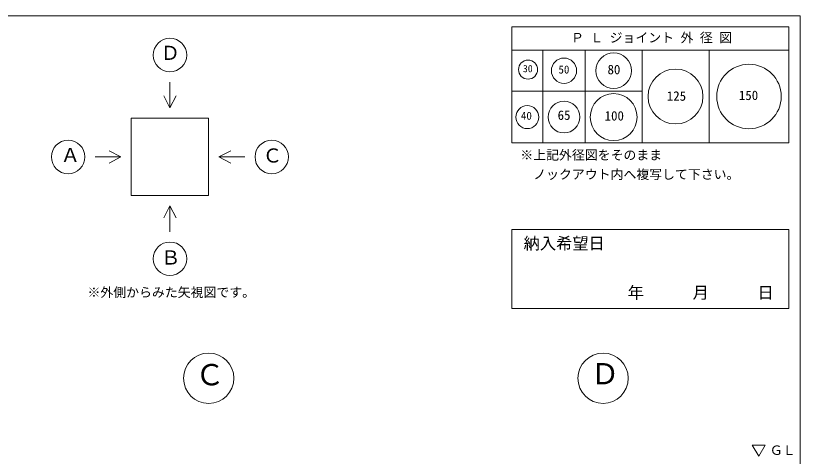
# Model space of a CAD drawing. Units: millimetres, scale not verified. Extents: x -4890 to 18470, y -2305 to 2305.
# Drawn here: x 1846 to 4890, y 596 to 2305 of the extents above; entities that cross this region are included whole.
import ezdxf
from ezdxf.enums import TextEntityAlignment as Align

# ---------------------------------------------------------------- set-up
doc = ezdxf.new("R2010")
doc.units = ezdxf.units.MM
doc.header["$LTSCALE"] = 10
for name, color, linetype, lineweight in [('0-2_waku', 7, 'Continuous', 18), ('0-3_gaikei', 7, 'Continuous', 18), ('0-8_hole', 7, 'Continuous', 18), ('0-A_文字１', 7, 'Continuous', 18)]:
    doc.layers.add(name, color=color, linetype=linetype, lineweight=lineweight)
doc.styles.add('ＭＳ ゴシック', font='')
doc.styles.get('ＭＳ ゴシック').set_extended_font_data('MS Gothic')

msp = doc.modelspace()

# ---------------------------------------------------------------- linework, layer by layer
at = {"layer": '0-2_waku'}
for p, q in [((4889.99, 2305.35), (4889.99, -1969.65)), ((3770.88, 2261.97), (3770.88, 1811.97)), ((3770.88, 2261.97), (4845.88, 2261.97)), ((3770.88, 2261.97), (4845.88, 2261.97)), ((3770.88, 2261.97), (4845.88, 2261.97)), ((3770.88, 2261.97), (3770.88, 1811.97)), ((3770.88, 2261.97), (4845.88, 2261.97)), ((3770.88, 2261.97), (4845.88, 2261.97)), ((3770.88, 2261.97), (4845.88, 2261.97)), ((4845.88, 2261.97), (4845.88, 1811.97)), ((4845.88, 2261.97), (4845.88, 1811.97)), ((3770.88, 2171.97), (4845.88, 2171.97)), ((3890.88, 2171.97), (3890.88, 1811.97)), ((4055.88, 2171.97), (4055.88, 1811.97)), ((4275.88, 2171.97), (4275.88, 1811.97)), ((4535.88, 2171.97), (4535.88, 1811.97)), ((3770.88, 2011.97), (4275.88, 2011.97)), ((3770.88, 1811.97), (4845.88, 1811.97)), ((3770.88, 1811.97), (4845.88, 1811.97))]:
    msp.add_line(p, q, dxfattribs=at)
msp.add_lwpolyline([(-1230.01, 2305.35), (4889.99, 2305.35), (4889.99, -1969.65)], dxfattribs=at)
at = {"layer": '0-3_gaikei'}
for p, q in [((2444.6, 2047.57), (2444.6, 1947.57)), ((2444.6, 1947.57), (2420.47, 1993.95)), ((2444.6, 1947.57), (2468.73, 1993.95)), ((2294.6, 1907.57), (2594.6, 1907.57)), ((2294.6, 1907.57), (2294.6, 1607.57)), ((2594.6, 1907.57), (2594.6, 1607.57)), ((2254.6, 1757.57), (2208.22, 1781.7)), ((2634.6, 1757.57), (2680.98, 1781.7)), ((2154.6, 1757.57), (2254.6, 1757.57)), ((2254.6, 1757.57), (2208.22, 1733.44)), ((2294.6, 1607.57), (2594.6, 1607.57)), ((2444.6, 1567.57), (2420.47, 1521.19)), ((2444.6, 1567.57), (2468.73, 1521.19)), ((2444.6, 1467.57), (2444.6, 1567.57))]:
    msp.add_line(p, q, dxfattribs=at)
msp.add_lwpolyline([(2734.6, 1757.57), (2634.6, 1757.57), (2680.98, 1733.44)], dxfattribs=at)
for centre, radius in [((2444.6, 2152.57), 65), ((2049.6, 1757.57), 65), ((2839.6, 1757.57), 65), ((2444.6, 1362.57), 65), ((2594.99, 899.1), 97.5), ((4124.99, 899.1), 97.5)]:
    msp.add_circle(centre, radius, dxfattribs=at)
at = {"layer": '0-8_hole', "lineweight": 5}
msp.add_lwpolyline([(3770.88, 1476.68), (3770.88, 1169.97), (4845.88, 1169.97), (4845.88, 1476.68)], close=True, dxfattribs=at)
msp.add_lwpolyline([(3770.88, 1476.68), (3770.88, 1169.97), (4845.88, 1169.97), (4845.88, 1476.68)], close=True, dxfattribs=at)
at = {"layer": '0-8_hole'}
for centre, radius in [((3833.73, 2096.27), 37), ((3973.38, 2091.97), 49), ((4165.88, 2091.97), 69), ((4690.88, 1991.97), 125), ((4405.88, 1991.97), 106.5), ((4165.88, 1911.97), 91), ((3830.88, 1911.97), 44.5), ((3973.38, 1911.97), 61.5)]:
    msp.add_circle(centre, radius, dxfattribs=at)
at = {"layer": '0-A_文字１'}
for p, q in [((4728.73, 596.35), (4703.53, 639.29)), ((4703.53, 639.29), (4753.93, 639.29)), ((4728.73, 596.35), (4753.93, 639.29))]:
    msp.add_line(p, q, dxfattribs=at)

# ---------------------------------------------------------------- texts
at = {"layer": '0-8_hole', "style": 'ＭＳ ゴシック'}
for s, height, p in [('30', 28.04, (3813.68, 2077.73)), ('50', 31.16, (3951.79, 2071.62)), ('80', 36.66, (4142.06, 2067.28)), ('125', 36.66, (4372.16, 1964.55)), ('150', 36.66, (4651.7, 1967.2)), ('40', 31.16, (3806.16, 1892.37)), ('65', 36.66, (3948.6, 1890.24)), ('100', 36.66, (4130.94, 1887.79)), ('納入希望日', 46.19, (3816.48, 1385.4))]:
    msp.add_text(s, height=height, dxfattribs=at).set_placement(p, align=Align.BOTTOM_LEFT)
at = {"layer": '0-A_文字１', "style": 'ＭＳ ゴシック'}
for s, height, p in [('Ｐ Ｌ ジョイント 外 径 図', 36.66, (4000.4, 2190.9)), ('Ｄ', 54.99, (2408.69, 2117.15)), ('Ａ', 54.99, (2020.66, 1720.99)), ('Ｃ', 54.99, (2804.48, 1719.08)), ('※上記外径図をそのまま', 36.66, (3803.84, 1735.77)), ('\u3000ノックアウト内へ複写して下さい。', 36.66, (3803.84, 1660.77)), ('Ｂ', 54.99, (2410.1, 1323.57)), ('※外側からみた矢視図です。', 36.66, (2124.8, 1203.2)), ('\u3000\u3000\u3000年\u3000\u3000\u3000月\u3000\u3000\u3000日 ', 46.19, (4031.33, 1194.38)), ('Ｃ', 82.48, (2543, 846.94)), ('Ｄ', 82.48, (4075.8, 850.66)), ('ＧＬ', 36.66, (4771.53, 590.81))]:
    msp.add_text(s, height=height, dxfattribs=at).set_placement(p, align=Align.BOTTOM_LEFT)

doc.saveas('drawing.dxf')
